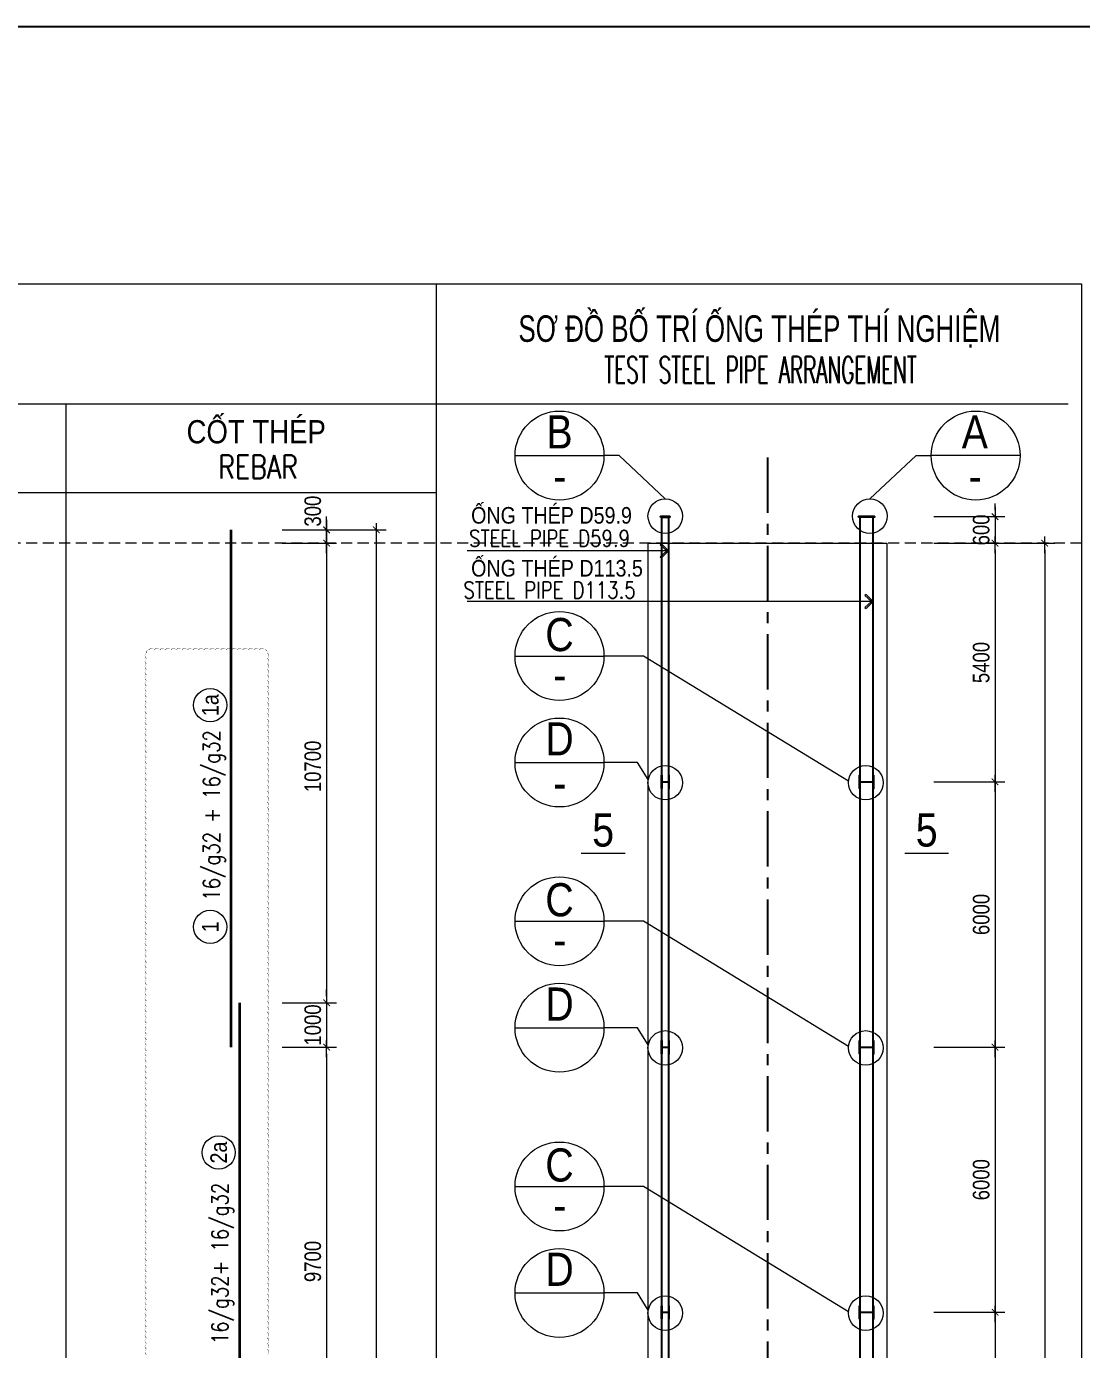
# Model space of a CAD drawing. Header units: millimetres. Extents: x -2123450 to -961021, y -260876 to 649159.
# Drawn here: x -1645683 to -1621816, y 487708 to 517639 of the extents above; entities that cross this region are included whole.
import ezdxf
from ezdxf.enums import TextEntityAlignment as Align

# ---------------------------------------------------------------- set-up
doc = ezdxf.new("R2010")
doc.units = ezdxf.units.MM
doc.header["$LTSCALE"] = 1000
doc.header["$MEASUREMENT"] = 0
doc.header["$PDMODE"] = 66
doc.linetypes.add('CENTER', pattern=[2, 1.25, -0.25, 0.25, -0.25])
doc.linetypes.add('HIDDEN', pattern=[0.375, 0.25, -0.125])
doc.layers.get('DEFPOINTS').update_dxf_attribs({"linetype": 'CONTINUOUS'})
for name, color, linetype in [('01AXIS', 5, 'CENTER'), ('03BORER', 3, 'CONTINUOUS'), ('KCS_BORDER', 3, 'CONTINUOUS'), ('NDC_S_REBAR DES.', 2, 'CONTINUOUS'), ('TEXT', 7, 'CONTINUOUS')]:
    doc.layers.add(name, color=color, linetype=linetype)
for name, color, linetype, lineweight in [('NDC_S_CONTINUOUS', 3, 'CONTINUOUS', 20), ('NDC_S_DIM', 1, 'CONTINUOUS', 9), ('NDC_S_FOUNDATION NAME', 7, 'CONTINUOUS', 20), ('NDC_S_HATCH MATERIAL', 8, 'CONTINUOUS', 13), ('NDC_S_LEADER', 1, 'CONTINUOUS', 9), ('NDC_S_REBAR', 4, 'CONTINUOUS', 35), ('NDC_S_REBAR NO.', 7, 'CONTINUOUS', 20), ('NDC_S_REBAR NO. BOX', 1, 'CONTINUOUS', 9), ('NDC_S_VN TITLE', 6, 'CONTINUOUS', 9)]:
    doc.layers.add(name, color=color, linetype=linetype, lineweight=lineweight)
doc.styles.add('NDC_ARIAL', font='arial.ttf', dxfattribs={"width": 0.8})
doc.styles.add('NDC_ROMANS', font='romans.shx', dxfattribs={"width": 0.8, "bigfont": 'vns.shx'})
doc.styles.get("Standard").update_dxf_attribs({"font": 'romans.shx', "bigfont": 'vns.shx'})
doc.dimstyles.new('NDC_1-150', dxfattribs={"dimscale": 150, "dimtxt": 2.5, "dimasz": 1, "dimexe": 1.5, "dimexo": 0, "dimgap": 0.8, "dimtad": 1, "dimdec": 0, "dimdsep": 46, "dimtxsty": 'NDC_ARIAL', "dimblk": 'DIMMARK', "dimcen": 49999.938995, "dimdle": 1.5, "dimclrd": 1, "dimclre": 1, "dimclrt": 3, "dimadec": 0, "dimazin": 0, "dimtfac": 1, "dimtdec": 0, "dimtix": 1, "dimtmove": 2, "dimatfit": 3, "dimfxl": 1, "dimarcsym": 0})

# ---------------------------------------------------------------- blocks, each defined once
blk = doc.blocks.new('DIMMARK')
at = {"layer": 'NDC_S_DIM', "color": 1}
blk.add_line((-1.5, 0), (1, 0), dxfattribs=at)
at = {"layer": 'NDC_S_DIM', "color": 2, "const_width": 0.15}
blk.add_lwpolyline([(-0.5, -0.5), (0.5, 0.5)], dxfattribs=at)
blk = doc.blocks.new('*D2174')
at = {"layer": 'DEFPOINTS', "color": 0, "transparency": 16777216}
for p in [(44389, -5271), (44389, -5871), (45770, -5871)]:
    blk.add_point(p, dxfattribs=at)
at = {"layer": 'NDC_S_DIM', "color": 1, "lineweight": -2, "transparency": 16777216}
for p, q in [((45770, -5121), (45770, -4971)), ((44389, -5271), (45995, -5271)), ((45770, -5271), (45770, -5871)), ((44389, -5871), (45995, -5871)), ((45770, -6021), (45770, -6171))]:
    blk.add_line(p, q, dxfattribs=at)
at = {"layer": 'NDC_S_DIM', "color": 1, "lineweight": -2, "transparency": 16777216, "xscale": 150, "yscale": 150, "zscale": 150}
for p, rotation in [((45770, -5271), 270), ((45770, -5871), 90)]:
    blk.add_blockref('DIMMARK', p, dxfattribs=dict(at, rotation=rotation))
at = {"layer": 'NDC_S_DIM', "color": 3, "transparency": 16777216, "insert": (45458, -5571), "char_height": 375, "attachment_point": 5, "rotation": 90, "style": 'NDC_ARIAL'}
blk.add_mtext('600', dxfattribs=at)
blk = doc.blocks.new('*D2175')
at = {"layer": 'DEFPOINTS', "color": 0, "transparency": 16777216}
for p in [(44389, -5871), (44389, -11271), (45770, -11271)]:
    blk.add_point(p, dxfattribs=at)
at = {"layer": 'NDC_S_DIM', "color": 1, "lineweight": -2, "transparency": 16777216}
for p, q in [((44389, -5871), (45995, -5871)), ((45770, -6021), (45770, -11121)), ((44389, -11271), (45995, -11271))]:
    blk.add_line(p, q, dxfattribs=at)
at = {"layer": 'NDC_S_DIM', "color": 1, "lineweight": -2, "transparency": 16777216, "xscale": 150, "yscale": 150, "zscale": 150}
for p, rotation in [((45770, -5871), 90), ((45770, -11271), 270)]:
    blk.add_blockref('DIMMARK', p, dxfattribs=dict(at, rotation=rotation))
at = {"layer": 'NDC_S_DIM', "color": 3, "transparency": 16777216, "insert": (45458, -8571), "char_height": 375, "attachment_point": 5, "rotation": 90, "style": 'NDC_ARIAL'}
blk.add_mtext('5400', dxfattribs=at)
blk = doc.blocks.new('*D2176')
at = {"layer": 'DEFPOINTS', "color": 0, "transparency": 16777216}
for p in [(44389, -11271), (44389, -17271), (45770, -17271)]:
    blk.add_point(p, dxfattribs=at)
at = {"layer": 'NDC_S_DIM', "color": 1, "lineweight": -2, "transparency": 16777216}
for p, q in [((44389, -11271), (45995, -11271)), ((45770, -11421), (45770, -17121)), ((44389, -17271), (45995, -17271))]:
    blk.add_line(p, q, dxfattribs=at)
at = {"layer": 'NDC_S_DIM', "color": 1, "lineweight": -2, "transparency": 16777216, "xscale": 150, "yscale": 150, "zscale": 150}
for p, rotation in [((45770, -11271), 90), ((45770, -17271), 270)]:
    blk.add_blockref('DIMMARK', p, dxfattribs=dict(at, rotation=rotation))
at = {"layer": 'NDC_S_DIM', "color": 3, "transparency": 16777216, "insert": (45458, -14271), "char_height": 375, "attachment_point": 5, "rotation": 90, "style": 'NDC_ARIAL'}
blk.add_mtext('6000', dxfattribs=at)
blk = doc.blocks.new('*D2177')
at = {"layer": 'DEFPOINTS', "color": 0, "transparency": 16777216}
for p in [(44389, -17271), (44389, -23271), (45770, -23271)]:
    blk.add_point(p, dxfattribs=at)
at = {"layer": 'NDC_S_DIM', "color": 1, "lineweight": -2, "transparency": 16777216}
for p, q in [((44389, -17271), (45995, -17271)), ((45770, -17421), (45770, -23121)), ((44389, -23271), (45995, -23271))]:
    blk.add_line(p, q, dxfattribs=at)
at = {"layer": 'NDC_S_DIM', "color": 1, "lineweight": -2, "transparency": 16777216, "xscale": 150, "yscale": 150, "zscale": 150}
for p, rotation in [((45770, -17271), 90), ((45770, -23271), 270)]:
    blk.add_blockref('DIMMARK', p, dxfattribs=dict(at, rotation=rotation))
at = {"layer": 'NDC_S_DIM', "color": 3, "transparency": 16777216, "insert": (45458, -20271), "char_height": 375, "attachment_point": 5, "rotation": 90, "style": 'NDC_ARIAL'}
blk.add_mtext('6000', dxfattribs=at)
blk = doc.blocks.new('*D2178')
at = {"layer": 'DEFPOINTS', "color": 0, "transparency": 16777216}
for p in [(44389, -23271), (44389, -29271), (45770, -29271)]:
    blk.add_point(p, dxfattribs=at)
at = {"layer": 'NDC_S_DIM', "color": 1, "lineweight": -2, "transparency": 16777216}
for p, q in [((44389, -23271), (45995, -23271)), ((45770, -23421), (45770, -29121)), ((44389, -29271), (45995, -29271))]:
    blk.add_line(p, q, dxfattribs=at)
at = {"layer": 'NDC_S_DIM', "color": 1, "lineweight": -2, "transparency": 16777216, "xscale": 150, "yscale": 150, "zscale": 150}
for p, rotation in [((45770, -23271), 90), ((45770, -29271), 270)]:
    blk.add_blockref('DIMMARK', p, dxfattribs=dict(at, rotation=rotation))
at = {"layer": 'NDC_S_DIM', "color": 3, "transparency": 16777216, "insert": (45458, -26271), "char_height": 375, "attachment_point": 5, "rotation": 90, "style": 'NDC_ARIAL'}
blk.add_mtext('6000', dxfattribs=at)
blk = doc.blocks.new('*D2184')
at = {"layer": 'DEFPOINTS', "color": 0, "transparency": 16777216}
for p in [(44389, -5871), (44389, -55871), (46895, -55871)]:
    blk.add_point(p, dxfattribs=at)
at = {"layer": 'NDC_S_DIM', "color": 1, "lineweight": -2, "transparency": 16777216}
for p, q in [((44389, -5871), (47120, -5871)), ((46895, -6021), (46895, -55721)), ((44389, -55871), (47120, -55871))]:
    blk.add_line(p, q, dxfattribs=at)
at = {"layer": 'NDC_S_DIM', "color": 1, "lineweight": -2, "transparency": 16777216, "xscale": 150, "yscale": 150, "zscale": 150}
for p, rotation in [((46895, -5871), 90), ((46895, -55871), 270)]:
    blk.add_blockref('DIMMARK', p, dxfattribs=dict(at, rotation=rotation))
at = {"layer": 'NDC_S_DIM', "color": 3, "transparency": 16777216, "insert": (46583, -30871), "char_height": 375, "attachment_point": 5, "rotation": 90, "style": 'NDC_ARIAL'}
blk.add_mtext('50000', dxfattribs=at)
blk = doc.blocks.new('*D2185')
at = {"layer": 'DEFPOINTS', "color": 0, "transparency": 16777216}
for p in [(29642, -5571), (29642, -16271), (30650, -16271)]:
    blk.add_point(p, dxfattribs=at)
at = {"layer": 'NDC_S_DIM', "color": 1, "lineweight": -2, "transparency": 16777216}
for p, q in [((29642, -5571), (30875, -5571)), ((30650, -5721), (30650, -16121)), ((29642, -16271), (30875, -16271))]:
    blk.add_line(p, q, dxfattribs=at)
at = {"layer": 'NDC_S_DIM', "color": 1, "lineweight": -2, "transparency": 16777216, "xscale": 150, "yscale": 150, "zscale": 150}
for p, rotation in [((30650, -5571), 90), ((30650, -16271), 270)]:
    blk.add_blockref('DIMMARK', p, dxfattribs=dict(at, rotation=rotation))
at = {"layer": 'NDC_S_DIM', "color": 3, "transparency": 16777216, "insert": (30338, -10921), "char_height": 375, "attachment_point": 5, "rotation": 90, "style": 'NDC_ARIAL'}
blk.add_mtext('10700', dxfattribs=at)
blk = doc.blocks.new('*D2186')
at = {"layer": 'DEFPOINTS', "color": 0, "transparency": 16777216}
for p in [(29642, -16271), (29642, -17271), (30650, -17271)]:
    blk.add_point(p, dxfattribs=at)
at = {"layer": 'NDC_S_DIM', "color": 1, "lineweight": -2, "transparency": 16777216}
for p, q in [((30650, -16121), (30650, -15971)), ((29642, -16271), (30875, -16271)), ((30650, -16271), (30650, -17271)), ((29642, -17271), (30875, -17271)), ((30650, -17421), (30650, -17571))]:
    blk.add_line(p, q, dxfattribs=at)
at = {"layer": 'NDC_S_DIM', "color": 1, "lineweight": -2, "transparency": 16777216, "xscale": 150, "yscale": 150, "zscale": 150}
for p, rotation in [((30650, -16271), 270), ((30650, -17271), 90)]:
    blk.add_blockref('DIMMARK', p, dxfattribs=dict(at, rotation=rotation))
at = {"layer": 'NDC_S_DIM', "color": 3, "transparency": 16777216, "insert": (30338, -16771), "char_height": 375, "attachment_point": 5, "rotation": 90, "style": 'NDC_ARIAL'}
blk.add_mtext('1000', dxfattribs=at)
blk = doc.blocks.new('*D2187')
at = {"layer": 'DEFPOINTS', "color": 0, "transparency": 16777216}
for p in [(29642, -17271), (29642, -26971), (30650, -26971)]:
    blk.add_point(p, dxfattribs=at)
at = {"layer": 'NDC_S_DIM', "color": 1, "lineweight": -2, "transparency": 16777216}
for p, q in [((29642, -17271), (30875, -17271)), ((30650, -17421), (30650, -26821)), ((29642, -26971), (30875, -26971))]:
    blk.add_line(p, q, dxfattribs=at)
at = {"layer": 'NDC_S_DIM', "color": 1, "lineweight": -2, "transparency": 16777216, "xscale": 150, "yscale": 150, "zscale": 150}
for p, rotation in [((30650, -17271), 90), ((30650, -26971), 270)]:
    blk.add_blockref('DIMMARK', p, dxfattribs=dict(at, rotation=rotation))
at = {"layer": 'NDC_S_DIM', "color": 3, "transparency": 16777216, "insert": (30338, -22121), "char_height": 375, "attachment_point": 5, "rotation": 90, "style": 'NDC_ARIAL'}
blk.add_mtext('9700', dxfattribs=at)
blk = doc.blocks.new('*D2195')
at = {"layer": 'DEFPOINTS', "color": 0, "transparency": 16777216}
for p in [(29642, -5571), (31775, -5571), (29642, -55771)]:
    blk.add_point(p, dxfattribs=at)
at = {"layer": 'NDC_S_DIM', "color": 1, "lineweight": -2, "transparency": 16777216}
for p, q in [((29642, -5571), (32000, -5571)), ((31775, -55621), (31775, -5721)), ((29642, -55771), (32000, -55771))]:
    blk.add_line(p, q, dxfattribs=at)
at = {"layer": 'NDC_S_DIM', "color": 1, "lineweight": -2, "transparency": 16777216, "xscale": 150, "yscale": 150, "zscale": 150}
for p, rotation in [((31775, -5571), 90), ((31775, -55771), 270)]:
    blk.add_blockref('DIMMARK', p, dxfattribs=dict(at, rotation=rotation))
at = {"layer": 'NDC_S_DIM', "color": 3, "transparency": 16777216, "insert": (31463, -30671), "char_height": 375, "attachment_point": 5, "rotation": 90, "style": 'NDC_ARIAL'}
blk.add_mtext('50200', dxfattribs=at)
blk = doc.blocks.new('detail_201409111408')
at = {"layer": '03BORER'}
blk.add_line((-25, 0), (25, 0), dxfattribs=at)
for points in [[(-26.9, -24.9), (-25, -24.9), (-25, 24.9), (-26.9, 24.9)], [(26.9, -24.9), (25, -24.9), (25, 24.9), (26.9, 24.9)]]:
    blk.add_lwpolyline(points, close=True, dxfattribs=at)
blk = doc.blocks.new('*U102')
at = {"layer": 'KCS_BORDER', "xscale": 6, "yscale": 6, "zscale": 6}
blk.add_blockref('detail_201409111408', (0, 0), dxfattribs=at)
blk = doc.blocks.new('detail_201409111407')
at = {"layer": 'KCS_BORDER'}
blk.add_line((-12.5, 0), (12.5, 0), dxfattribs=at)
for points in [[(-14.4, -24.9), (-12.5, -24.9), (-12.5, 24.9), (-14.4, 24.9)], [(14.4, -24.9), (12.5, -24.9), (12.5, 24.9), (14.4, 24.9)]]:
    blk.add_lwpolyline(points, close=True, dxfattribs=at)
blk = doc.blocks.new('*U103')
at = {"layer": 'KCS_BORDER', "xscale": 6, "yscale": 6, "zscale": 6}
blk.add_blockref('detail_201409111407', (0, 0), dxfattribs=at)
blk = doc.blocks.new('*D2213')
at = {"layer": 'DEFPOINTS', "color": 0, "transparency": 16777216}
for p in [(29642, -5571), (29642, -5871), (30650, -5871)]:
    blk.add_point(p, dxfattribs=at)
at = {"layer": 'NDC_S_DIM', "color": 1, "lineweight": -2, "transparency": 16777216}
for p, q in [((30650, -5421), (30650, -5271)), ((29642, -5571), (30875, -5571)), ((30650, -5571), (30650, -5871)), ((29642, -5871), (30875, -5871)), ((30650, -6021), (30650, -6171))]:
    blk.add_line(p, q, dxfattribs=at)
at = {"layer": 'NDC_S_DIM', "color": 1, "lineweight": -2, "transparency": 16777216, "xscale": 150, "yscale": 150, "zscale": 150}
for p, rotation in [((30650, -5571), 270), ((30650, -5871), 90)]:
    blk.add_blockref('DIMMARK', p, dxfattribs=dict(at, rotation=rotation))
at = {"layer": 'NDC_S_DIM', "color": 3, "transparency": 16777216, "insert": (30338, -5146), "char_height": 375, "attachment_point": 5, "rotation": 90, "style": 'NDC_ARIAL'}
blk.add_mtext('300', dxfattribs=at)
blk = doc.blocks.new('COC TND2000 TYPE 1')
at = {"layer": '01AXIS'}
blk.add_line((40625.1, -3932.3), (40625.1, -57532.2), dxfattribs=at)
at = {"layer": '03BORER'}
for p, q in [((38205.5, -5270.8), (38415.5, -5270.8)), ((38415.5, -5270.8), (38205.5, -5270.8)), ((43044.6, -5270.8), (42684.6, -5270.8))]:
    blk.add_line(p, q, dxfattribs=at)
for points in [[(38205.5, -5282.3), (38205.5, -5270.8), (38415.5, -5270.8), (38415.5, -5282.3)], [(42684.6, -5282.3), (42684.6, -5270.8), (43044.6, -5270.8), (43044.6, -5282.3)]]:
    blk.add_lwpolyline(points, close=True, dxfattribs=at)
at = {"layer": 'KCS_BORDER'}
for points in [[(38235.5, -5282.3), (38385.5, -5282.3), (38385.5, -55659.3), (38235.5, -55659.3)], [(43014.6, -5282.3), (42714.6, -5282.3), (42714.6, -54659.3), (43014.6, -54659.3)]]:
    blk.add_lwpolyline(points, close=True, dxfattribs=at)
at = {"layer": 'NDC_S_CONTINUOUS'}
for p, q in [((33126.6, 1), (33126.6, -55870.8)), ((47726.9, 0), (47726.9, -59594)), ((0, 0), (47726.9, 0)), ((0, -2720.8), (47426.9, -2720.8)), ((24757.8, -59594), (24757.8, -2720.8)), ((0, -4720.8), (33126.6, -4720.8))]:
    blk.add_line(p, q, dxfattribs=at)
blk.add_lwpolyline([(37925.1, -5870.8), (43325.1, -5870.8), (43325.1, -55870.8), (37925.1, -55870.8)], close=True, dxfattribs=at)
at = {"layer": 'NDC_S_HATCH MATERIAL', "linetype": 'HIDDEN'}
blk.add_line((47726.9, -5870.8), (14992.5, -5870.8), dxfattribs=at)
at = {"layer": 'NDC_S_LEADER'}
for p, q in [((34911.9, -3888.9), (36924.4, -3888.9)), ((46338.2, -3888.9), (44325.8, -3888.9)), ((34911.9, -8424.3), (36924.4, -8424.3)), ((34911.9, -10832.5), (36924.4, -10832.5)), ((34911.9, -14424.3), (36924.4, -14424.3)), ((34911.9, -16832.5), (36924.4, -16832.5)), ((34911.9, -20424.3), (36924.4, -20424.3)), ((34911.9, -22832.5), (36924.4, -22832.5))]:
    blk.add_line(p, q, dxfattribs=at)
for points in [[(38310.5, -4868.6), (37265.1, -3888.9), (36924.4, -3888.9)], [(42939.6, -4868.6), (43985, -3888.9), (44325.8, -3888.9)], [(38385.5, -6043.3), (38225.1, -5883), (38198.4, -5909.7), (38347.7, -6043.3), (38198.4, -6177), (38225.1, -6203.7), (38385.5, -6043.3), (38385.5, -6043.3), (33826.4, -6043.3)], [(43014.6, -7190.9), (42854.3, -7030.5), (42827.5, -7057.2), (42976.8, -7190.9), (42827.5, -7324.5), (42854.3, -7351.3), (43014.6, -7190.9), (43014.6, -7190.9), (33826.4, -7190.9)], [(42457.4, -11257.9), (37817.9, -8424.3), (36924.4, -8424.3)], [(37926.3, -11219.2), (37682.6, -10832.5), (36924.4, -10832.5)], [(42457.4, -17257.9), (37817.9, -14424.3), (36924.4, -14424.3)], [(37926.3, -17219.2), (37682.6, -16832.5), (36924.4, -16832.5)], [(42457.4, -23257.9), (37817.9, -20424.3), (36924.4, -20424.3)], [(37926.3, -23219.2), (37682.6, -22832.5), (36924.4, -22832.5)]]:
    blk.add_lwpolyline(points, dxfattribs=at)
for centre, radius in [((35918.2, -3888.9), 1006.2), ((45332, -3888.9), 1006.2), ((38310.5, -5259.3), 390.6), ((42939.6, -5259.3), 390.6), ((35918.2, -8424.3), 1006.2), ((35918.2, -10832.5), 1006.2), ((35918.2, -14424.3), 1006.2), ((35918.2, -16832.5), 1006.2), ((35918.2, -20424.3), 1006.2), ((35918.2, -22832.5), 1006.2)]:
    blk.add_circle(centre, radius, dxfattribs=at)
at = {"layer": 'NDC_S_REBAR'}
for p, q in [((28490.7, -17270.8), (28490.7, -5570.8)), ((28680.8, -16270.8), (28680.8, -27970.8))]:
    blk.add_line(p, q, dxfattribs=at)
at = {"layer": 'NDC_S_REBAR NO. BOX'}
for centre, radius in [((28017.4, -9534.3), 375), ((38310.5, -11289.5), 390.6), ((42846.7, -11289.5), 390.6), ((28017.4, -14551.4), 375), ((38310.5, -17289.5), 390.6), ((42846.7, -17289.5), 390.6), ((28207.6, -19656.6), 375), ((38310.5, -23289.5), 390.6), ((42846.7, -23289.5), 390.6)]:
    blk.add_circle(centre, radius, dxfattribs=at)
at = {"layer": 'KCS_BORDER', "color": 0, "linetype": 'ByBlock', "lineweight": -2, "transparency": 16777216, "xscale": -1, "rotation": 180}
for p in [(38310.5, -11270.8), (38310.5, -17270.8), (38310.5, -23270.8)]:
    blk.add_blockref('*U103', p, dxfattribs=at)
at = {"layer": 'NDC_S_DIM', "color": 0, "linetype": 'ByBlock', "lineweight": -2, "transparency": 16777216, "xscale": -1, "rotation": 180}
for p in [(42864.6, -11270.8), (42864.6, -17270.8), (42864.6, -23270.8)]:
    blk.add_blockref('*U102', p, dxfattribs=at)
at = {"layer": 'NDC_S_FOUNDATION NAME', "style": 'NDC_ARIAL', "width": 0.85}
blk.add_text('CỐT THÉP', height=525, dxfattribs=at).set_placement((29057.7, -3274.1), align=Align.MIDDLE)
for s, p in [('ỐNG THÉP D59.9', (33918.9, -5428.4)), ('ỐNG THÉP D113.5', (33918.9, -6625.4))]:
    blk.add_text(s, height=375, dxfattribs=at).set_placement(p)
at = {"layer": 'NDC_S_REBAR DES.', "style": 'NDC_ROMANS', "width": 0.8}
for s, p in [('16/g32 + 16/g32', (28074.2, -12030)), ('16/g32+ 16/g32', (28264.3, -22166.3))]:
    blk.add_text(s, height=375, rotation=90, dxfattribs=at).set_placement(p, align=Align.MIDDLE)
at = {"layer": 'NDC_S_REBAR NO.', "style": 'NDC_ARIAL', "width": 0.85}
for s, p in [('B', (35918.2, -3353.8)), ('A', (45312.4, -3353.8)), ('-', (35927.7, -4351)), ('-', (45321.9, -4351)), ('C', (35918.2, -7937.8)), ('-', (35926.9, -8844.4)), ('D', (35918.2, -10297.4)), ('-', (35927.7, -11294.6)), ('C', (35918.2, -13937.8)), ('-', (35926.9, -14844.4)), ('D', (35918.2, -16297.4)), ('C', (35918.2, -19937.8)), ('-', (35926.9, -20844.4)), ('D', (35918.2, -22297.4))]:
    blk.add_text(s, height=750, dxfattribs=at).set_placement(p, align=Align.MIDDLE_CENTER)
for s, p in [('1a', (28017.4, -9534.3)), ('1', (28017.4, -14551.4)), ('2a', (28207.6, -19656.6))]:
    blk.add_text(s, height=375, rotation=90, dxfattribs=at).set_placement(p, align=Align.MIDDLE_CENTER)
at = {"layer": 'NDC_S_VN TITLE', "style": 'NDC_ARIAL'}
for s, height, width, p in [('SƠ ĐỒ BỐ TRÍ ỐNG THÉP THÍ NGHIỆM', 600, 0.7, (40439, -991.7)), ('%%U 5 ', 750, 0.85, (36904.8, -12364.6)), ('%%U 5 ', 750, 0.85, (44224.2, -12364.6))]:
    blk.add_text(s, height=height, dxfattribs=dict(at, width=width)).set_placement(p, align=Align.MIDDLE)
at = {"layer": 'TEXT', "color": 3, "linetype": 'Continuous', "ltscale": 0.8}
for s, height, width, p in [('TEST STEEL PIPE ARRANGEMENT', 600, 0.55, (40467.4, -1949.7)), ('REBAR', 525, 0.8, (29100.7, -4146)), ('STEEL PIPE D59.9', 375, 0.8, (35693.1, -5760.4)), ('STEEL PIPE D113.5', 375, 0.8, (35693.1, -6931.3))]:
    blk.add_text(s, height=height, dxfattribs=dict(at, width=width)).set_placement(p, align=Align.MIDDLE_CENTER)
at = {"layer": 'NDC_S_DIM'}
dim = blk.add_linear_dim(base=(30649.9, -5870.8), p1=(29642.1, -5570.8), p2=(29642.1, -5870.8), angle=90, dimstyle='NDC_1-150', dxfattribs=at)
dim.commit()
dim.dimension.update_dxf_attribs({"geometry": '*D2213', "text_midpoint": (30338.3, -5145.5), "dimtype": 160})
for base, p1, p2, picture, middle in [((45769.6, -5870.8), (44388.6, -5270.8), (44388.6, -5870.8), '*D2174', (45458.2, -5570.8)), ((30649.9, -16270.8), (29642.1, -5570.8), (29642.1, -16270.8), '*D2185', (30338.4, -10920.8)), ((31774.9, -5570.8), (29642.1, -55770.8), (29642.1, -5570.8), '*D2195', (31463.4, -30670.8)), ((45769.6, -11270.8), (44388.6, -5870.8), (44388.6, -11270.8), '*D2175', (45458.2, -8570.8)), ((46894.6, -55870.8), (44388.6, -5870.8), (44388.6, -55870.8), '*D2184', (46583.2, -30870.8)), ((45769.6, -17270.8), (44388.6, -11270.8), (44388.6, -17270.8), '*D2176', (45458.2, -14270.8)), ((30649.9, -17270.8), (29642.1, -16270.8), (29642.1, -17270.8), '*D2186', (30338.4, -16770.8)), ((30649.9, -26970.8), (29642.1, -17270.8), (29642.1, -26970.8), '*D2187', (30338.4, -22120.8)), ((45769.6, -23270.8), (44388.6, -17270.8), (44388.6, -23270.8), '*D2177', (45458.2, -20270.8)), ((45769.6, -29270.8), (44388.6, -23270.8), (44388.6, -29270.8), '*D2178', (45458.2, -26270.8))]:
    dim = blk.add_linear_dim(base=base, p1=p1, p2=p2, angle=90, dimstyle='NDC_1-150', dxfattribs=at)
    dim.commit()
    dim.dimension.update_dxf_attribs({"geometry": picture, "text_midpoint": middle})

msp = doc.modelspace()

# ---------------------------------------------------------------- linework, layer by layer
at = {"layer": 'DEFPOINTS'}
msp.add_lwpolyline([(-1698145.34, 517639.38), (-1571995.34, 517639.38), (-1571995.34, 428539.38), (-1698145.34, 428539.38)], close=True, dxfattribs=at)
at = {"layer": 'DEFPOINTS', "color": 6}
msp.add_lwpolyline([(-1640234.04, 487592.45, 0, 12.5, 0.52056705), (-1640234.04, 487717.45, 0, 12.5, 0.52056705), (-1640234.04, 487842.45, 0, 12.5, 0.52056705), (-1640234.04, 487967.45, 0, 12.5, 0.52056705), (-1640234.04, 488092.45, 0, 12.5, 0.52056705), (-1640234.04, 488217.45, 0, 12.5, 0.52056705), (-1640234.04, 488342.45, 0, 12.5, 0.52056705), (-1640234.04, 488467.45, 0, 12.5, 0.52056705), (-1640234.04, 488592.45, 0, 12.5, 0.52056705), (-1640234.04, 488717.45, 0, 12.5, 0.52056705), (-1640234.04, 488842.45, 0, 12.5, 0.52056705), (-1640234.04, 488967.45, 0, 12.5, 0.52056705), (-1640234.04, 489092.45, 0, 12.5, 0.52056705), (-1640234.04, 489217.45, 0, 12.5, 0.52056705), (-1640234.04, 489342.45, 0, 12.5, 0.52056705), (-1640234.04, 489467.45, 0, 12.5, 0.52056705), (-1640234.04, 489592.45, 0, 12.5, 0.52056705), (-1640234.04, 489717.45, 0, 12.5, 0.52056705), (-1640234.04, 489842.45, 0, 12.5, 0.52056705), (-1640234.04, 489967.45, 0, 12.5, 0.52056705), (-1640234.04, 490092.45, 0, 12.5, 0.52056705), (-1640234.04, 490217.45, 0, 12.5, 0.52056705), (-1640234.04, 490342.45, 0, 12.5, 0.52056705), (-1640234.04, 490467.45, 0, 12.5, 0.52056705), (-1640234.04, 490592.45, 0, 12.5, 0.52056705), (-1640234.04, 490717.45, 0, 12.5, 0.52056705), (-1640234.04, 490842.45, 0, 12.5, 0.52056705), (-1640234.04, 490967.45, 0, 12.5, 0.52056705), (-1640234.04, 491092.45, 0, 12.5, 0.52056705), (-1640234.04, 491217.45, 0, 12.5, 0.52056705), (-1640234.04, 491342.45, 0, 12.5, 0.52056705), (-1640234.04, 491467.45, 0, 12.5, 0.52056705), (-1640234.04, 491592.45, 0, 12.5, 0.52056705), (-1640234.04, 491717.45, 0, 12.5, 0.52056705), (-1640234.04, 491842.45, 0, 12.5, 0.52056705), (-1640234.04, 491967.45, 0, 12.5, 0.52056705), (-1640234.04, 492092.45, 0, 12.5, 0.52056705), (-1640234.04, 492217.45, 0, 12.5, 0.52056705), (-1640234.04, 492342.45, 0, 12.5, 0.52056705), (-1640234.04, 492467.45, 0, 12.5, 0.52056705), (-1640234.04, 492592.45, 0, 12.5, 0.52056705), (-1640234.04, 492717.45, 0, 12.5, 0.52056705), (-1640234.04, 492842.45, 0, 12.5, 0.52056705), (-1640234.04, 492967.45, 0, 12.5, 0.52056705), (-1640234.04, 493092.45, 0, 12.5, 0.52056705), (-1640234.04, 493217.45, 0, 12.5, 0.52056705), (-1640234.04, 493342.45, 0, 12.5, 0.52056705), (-1640234.04, 493467.45, 0, 12.5, 0.52056705), (-1640234.04, 493592.45, 0, 12.5, 0.52056705), (-1640234.04, 493717.45, 0, 12.5, 0.52056705), (-1640234.04, 493842.45, 0, 12.5, 0.52056705), (-1640234.04, 493967.45, 0, 12.5, 0.52056705), (-1640234.04, 494092.45, 0, 12.5, 0.52056705), (-1640234.04, 494217.45, 0, 12.5, 0.52056705), (-1640234.04, 494342.45, 0, 12.5, 0.52056705), (-1640234.04, 494467.45, 0, 12.5, 0.52056705), (-1640234.04, 494592.45, 0, 12.5, 0.52056705), (-1640234.04, 494717.45, 0, 12.5, 0.52056705), (-1640234.04, 494842.45, 0, 12.5, 0.52056705), (-1640234.04, 494967.45, 0, 12.5, 0.52056705), (-1640234.04, 495092.45, 0, 12.5, 0.52056705), (-1640234.04, 495217.45, 0, 12.5, 0.52056705), (-1640234.04, 495342.45, 0, 12.5, 0.52056705), (-1640234.04, 495467.45, 0, 12.5, 0.52056705), (-1640234.04, 495592.45, 0, 12.5, 0.52056705), (-1640234.04, 495717.45, 0, 12.5, 0.52056705), (-1640234.04, 495842.45, 0, 12.5, 0.52056705), (-1640234.04, 495967.45, 0, 12.5, 0.52056705), (-1640234.04, 496092.45, 0, 12.5, 0.52056705), (-1640234.04, 496217.45, 0, 12.5, 0.52056705), (-1640234.04, 496342.45, 0, 12.5, 0.52056705), (-1640234.04, 496467.45, 0, 12.5, 0.52056705), (-1640234.04, 496592.45, 0, 12.5, 0.52056705), (-1640234.04, 496717.45, 0, 12.5, 0.52056705), (-1640234.04, 496842.45, 0, 12.5, 0.52056705), (-1640234.04, 496967.45, 0, 12.5, 0.52056705), (-1640234.04, 497092.45, 0, 12.5, 0.52056705), (-1640234.04, 497217.45, 0, 12.5, 0.52056705), (-1640234.04, 497342.45, 0, 12.5, 0.52056705), (-1640234.04, 497467.45, 0, 12.5, 0.52056705), (-1640234.04, 497592.45, 0, 12.5, 0.52056705), (-1640234.04, 497717.45, 0, 12.5, 0.52056705), (-1640234.04, 497842.45, 0, 12.5, 0.52056705), (-1640234.04, 497967.45, 0, 12.5, 0.52056705), (-1640234.04, 498092.45, 0, 12.5, 0.52056705), (-1640234.04, 498217.45, 0, 12.5, 0.52056705), (-1640234.04, 498342.45, 0, 12.5, 0.52056705), (-1640234.04, 498467.45, 0, 12.5, 0.52056705), (-1640234.04, 498592.45, 0, 12.5, 0.52056705), (-1640234.04, 498717.45, 0, 12.5, 0.52056705), (-1640234.04, 498842.45, 0, 12.5, 0.52056705), (-1640234.04, 498967.45, 0, 12.5, 0.52056705), (-1640234.04, 499092.45, 0, 12.5, 0.52056705), (-1640234.04, 499217.45, 0, 12.5, 0.52056705), (-1640234.04, 499342.45, 0, 12.5, 0.52056705), (-1640234.04, 499467.45, 0, 12.5, 0.52056705), (-1640234.04, 499592.45, 0, 12.5, 0.52056705), (-1640234.04, 499717.45, 0, 12.5, 0.52056705), (-1640234.04, 499842.45, 0, 12.5, 0.52056705), (-1640234.04, 499967.45, 0, 12.5, 0.52056705), (-1640234.04, 500092.45, 0, 12.5, 0.52056705), (-1640234.04, 500217.45, 0, 12.5, 0.52056705), (-1640234.04, 500342.45, 0, 12.5, 0.52056705), (-1640234.04, 500467.45, 0, 12.5, 0.52056705), (-1640234.04, 500592.45, 0, 12.5, 0.52056705), (-1640234.04, 500717.45, 0, 12.5, 0.52056705), (-1640234.04, 500842.45, 0, 12.5, 0.52056705), (-1640234.04, 500967.45, 0, 12.5, 0.52056705), (-1640234.04, 501092.45, 0, 12.5, 0.52056705), (-1640234.04, 501217.45, 0, 12.5, 0.52056705), (-1640234.04, 501342.45, 0, 12.5, 0.52056705), (-1640234.04, 501467.45, 0, 12.5, 0.52056705), (-1640234.04, 501592.45, 0, 12.5, 0.52056705), (-1640234.04, 501717.45, 0, 12.5, 0.52056705), (-1640234.04, 501842.45, 0, 12.5, 0.52056705), (-1640234.04, 501967.45, 0, 12.5, 0.52056705), (-1640234.04, 502092.45, 0, 12.5, 0.52056705), (-1640234.04, 502217.45, 0, 12.5, 0.52056705), (-1640234.04, 502342.45, 0, 12.5, 0.52056705), (-1640234.04, 502467.45, 0, 12.5, 0.52056705), (-1640234.04, 502592.45, 0, 12.5, 0.52056705), (-1640234.04, 502717.45, 0, 12.5, 0.52056705), (-1640234.04, 502842.45, 0, 12.5, 0.52056705), (-1640234.04, 502967.45, 0, 12.5, 0.52056705), (-1640234.04, 503092.45, 0, 12.5, 0.52056705), (-1640234.04, 503217.45, 0, 12.5, 0.52056705), (-1640234.04, 503342.45, 0, 12.5, 0.52056705), (-1640234.04, 503467.45, 0, 12.5, 0.52056705), (-1640289.28, 503537.22, 0, 12.5, 0.52056705), (-1640414.28, 503537.22, 0, 12.5, 0.52056705), (-1640539.28, 503537.22, 0, 12.5, 0.52056705), (-1640664.28, 503537.22, 0, 12.5, 0.52056705), (-1640789.28, 503537.22, 0, 12.5, 0.52056705), (-1640914.28, 503537.22, 0, 12.5, 0.52056705), (-1641039.28, 503537.22, 0, 12.5, 0.52056705), (-1641164.28, 503537.22, 0, 12.5, 0.52056705), (-1641289.28, 503537.22, 0, 12.5, 0.52056705), (-1641414.28, 503537.22, 0, 12.5, 0.52056705), (-1641539.28, 503537.22, 0, 12.5, 0.52056705), (-1641664.28, 503537.22, 0, 12.5, 0.52056705), (-1641789.28, 503537.22, 0, 12.5, 0.52056705), (-1641914.28, 503537.22, 0, 12.5, 0.52056705), (-1642039.28, 503537.22, 0, 12.5, 0.52056705), (-1642164.28, 503537.22, 0, 12.5, 0.52056705), (-1642289.28, 503537.22, 0, 12.5, 0.52056705), (-1642414.28, 503537.22, 0, 12.5, 0.52056705), (-1642539.28, 503537.22, 0, 12.5, 0.52056705), (-1642664.28, 503537.22, 0, 12.5, 0.52056705), (-1642789.28, 503537.22, 0, 12.5, 0.52056705), (-1642914.28, 503537.22, 0, 12.5, 0.52056705), (-1642969.68, 503467.62, 0, 12.5, 0.52056705), (-1642969.68, 503342.62, 0, 12.5, 0.52056705), (-1642969.68, 503217.62, 0, 12.5, 0.52056705), (-1642969.68, 503092.62, 0, 12.5, 0.52056705), (-1642969.68, 502967.62, 0, 12.5, 0.52056705), (-1642969.68, 502842.62, 0, 12.5, 0.52056705), (-1642969.68, 502717.62, 0, 12.5, 0.52056705), (-1642969.68, 502592.62, 0, 12.5, 0.52056705), (-1642969.68, 502467.62, 0, 12.5, 0.52056705), (-1642969.68, 502342.62, 0, 12.5, 0.52056705), (-1642969.68, 502217.62, 0, 12.5, 0.52056705), (-1642969.68, 502092.62, 0, 12.5, 0.52056705), (-1642969.68, 501967.62, 0, 12.5, 0.52056705), (-1642969.68, 501842.62, 0, 12.5, 0.52056705), (-1642969.68, 501717.62, 0, 12.5, 0.52056705), (-1642969.68, 501592.62, 0, 12.5, 0.52056705), (-1642969.68, 501467.62, 0, 12.5, 0.52056705), (-1642969.68, 501342.62, 0, 12.5, 0.52056705), (-1642969.68, 501217.62, 0, 12.5, 0.52056705), (-1642969.68, 501092.62, 0, 12.5, 0.52056705), (-1642969.68, 500967.62, 0, 12.5, 0.52056705), (-1642969.68, 500842.62, 0, 12.5, 0.52056705), (-1642969.68, 500717.62, 0, 12.5, 0.52056705), (-1642969.68, 500592.62, 0, 12.5, 0.52056705), (-1642969.68, 500467.62, 0, 12.5, 0.52056705), (-1642969.68, 500342.62, 0, 12.5, 0.52056705), (-1642969.68, 500217.62, 0, 12.5, 0.52056705), (-1642969.68, 500092.62, 0, 12.5, 0.52056705), (-1642969.68, 499967.62, 0, 12.5, 0.52056705), (-1642969.68, 499842.62, 0, 12.5, 0.52056705), (-1642969.68, 499717.62, 0, 12.5, 0.52056705), (-1642969.68, 499592.62, 0, 12.5, 0.52056705), (-1642969.68, 499467.62, 0, 12.5, 0.52056705), (-1642969.68, 499342.62, 0, 12.5, 0.52056705), (-1642969.68, 499217.62, 0, 12.5, 0.52056705), (-1642969.68, 499092.62, 0, 12.5, 0.52056705), (-1642969.68, 498967.62, 0, 12.5, 0.52056705), (-1642969.68, 498842.62, 0, 12.5, 0.52056705), (-1642969.68, 498717.62, 0, 12.5, 0.52056705), (-1642969.68, 498592.62, 0, 12.5, 0.52056705), (-1642969.68, 498467.62, 0, 12.5, 0.52056705), (-1642969.68, 498342.62, 0, 12.5, 0.52056705), (-1642969.68, 498217.62, 0, 12.5, 0.52056705), (-1642969.68, 498092.62, 0, 12.5, 0.52056705), (-1642969.68, 497967.62, 0, 12.5, 0.52056705), (-1642969.68, 497842.62, 0, 12.5, 0.52056705), (-1642969.68, 497717.62, 0, 12.5, 0.52056705), (-1642969.68, 497592.62, 0, 12.5, 0.52056705), (-1642969.68, 497467.62, 0, 12.5, 0.52056705), (-1642969.68, 497342.62, 0, 12.5, 0.52056705), (-1642969.68, 497217.62, 0, 12.5, 0.52056705), (-1642969.68, 497092.62, 0, 12.5, 0.52056705), (-1642969.68, 496967.62, 0, 12.5, 0.52056705), (-1642969.68, 496842.62, 0, 12.5, 0.52056705), (-1642969.68, 496717.62, 0, 12.5, 0.52056705), (-1642969.68, 496592.62, 0, 12.5, 0.52056705), (-1642969.68, 496467.62, 0, 12.5, 0.52056705), (-1642969.68, 496342.62, 0, 12.5, 0.52056705), (-1642969.68, 496217.62, 0, 12.5, 0.52056705), (-1642969.68, 496092.62, 0, 12.5, 0.52056705), (-1642969.68, 495967.62, 0, 12.5, 0.52056705), (-1642969.68, 495842.62, 0, 12.5, 0.52056705), (-1642969.68, 495717.62, 0, 12.5, 0.52056705), (-1642969.68, 495592.62, 0, 12.5, 0.52056705), (-1642969.68, 495467.62, 0, 12.5, 0.52056705), (-1642969.68, 495342.62, 0, 12.5, 0.52056705), (-1642969.68, 495217.62, 0, 12.5, 0.52056705), (-1642969.68, 495092.62, 0, 12.5, 0.52056705), (-1642969.68, 494967.62, 0, 12.5, 0.52056705), (-1642969.68, 494842.62, 0, 12.5, 0.52056705), (-1642969.68, 494717.62, 0, 12.5, 0.52056705), (-1642969.68, 494592.62, 0, 12.5, 0.52056705), (-1642969.68, 494467.62, 0, 12.5, 0.52056705), (-1642969.68, 494342.62, 0, 12.5, 0.52056705), (-1642969.68, 494217.62, 0, 12.5, 0.52056705), (-1642969.68, 494092.62, 0, 12.5, 0.52056705), (-1642969.68, 493967.62, 0, 12.5, 0.52056705), (-1642969.68, 493842.62, 0, 12.5, 0.52056705), (-1642969.68, 493717.62, 0, 12.5, 0.52056705), (-1642969.68, 493592.62, 0, 12.5, 0.52056705), (-1642969.68, 493467.62, 0, 12.5, 0.52056705), (-1642969.68, 493342.62, 0, 12.5, 0.52056705), (-1642969.68, 493217.62, 0, 12.5, 0.52056705), (-1642969.68, 493092.62, 0, 12.5, 0.52056705), (-1642969.68, 492967.62, 0, 12.5, 0.52056705), (-1642969.68, 492842.62, 0, 12.5, 0.52056705), (-1642969.68, 492717.62, 0, 12.5, 0.52056705), (-1642969.68, 492592.62, 0, 12.5, 0.52056705), (-1642969.68, 492467.62, 0, 12.5, 0.52056705), (-1642969.68, 492342.62, 0, 12.5, 0.52056705), (-1642969.68, 492217.62, 0, 12.5, 0.52056705), (-1642969.68, 492092.62, 0, 12.5, 0.52056705), (-1642969.68, 491967.62, 0, 12.5, 0.52056705), (-1642969.68, 491842.62, 0, 12.5, 0.52056705), (-1642969.68, 491717.62, 0, 12.5, 0.52056705), (-1642969.68, 491592.62, 0, 12.5, 0.52056705), (-1642969.68, 491467.62, 0, 12.5, 0.52056705), (-1642969.68, 491342.62, 0, 12.5, 0.52056705), (-1642969.68, 491217.62, 0, 12.5, 0.52056705), (-1642969.68, 491092.62, 0, 12.5, 0.52056705), (-1642969.68, 490967.62, 0, 12.5, 0.52056705), (-1642969.68, 490842.62, 0, 12.5, 0.52056705), (-1642969.68, 490717.62, 0, 12.5, 0.52056705), (-1642969.68, 490592.62, 0, 12.5, 0.52056705), (-1642969.68, 490467.62, 0, 12.5, 0.52056705), (-1642969.68, 490342.62, 0, 12.5, 0.52056705), (-1642969.68, 490217.62, 0, 12.5, 0.52056705), (-1642969.68, 490092.62, 0, 12.5, 0.52056705), (-1642969.68, 489967.62, 0, 12.5, 0.52056705), (-1642969.68, 489842.62, 0, 12.5, 0.52056705), (-1642969.68, 489717.62, 0, 12.5, 0.52056705), (-1642969.68, 489592.62, 0, 12.5, 0.52056705), (-1642969.68, 489467.62, 0, 12.5, 0.52056705), (-1642969.68, 489342.62, 0, 12.5, 0.52056705), (-1642969.68, 489217.62, 0, 12.5, 0.52056705), (-1642969.68, 489092.62, 0, 12.5, 0.52056705), (-1642969.68, 488967.62, 0, 12.5, 0.52056705), (-1642969.68, 488842.62, 0, 12.5, 0.52056705), (-1642969.68, 488717.62, 0, 12.5, 0.52056705), (-1642969.68, 488592.62, 0, 12.5, 0.52056705), (-1642969.68, 488467.62, 0, 12.5, 0.52056705), (-1642969.68, 488342.62, 0, 12.5, 0.52056705), (-1642969.68, 488217.62, 0, 12.5, 0.52056705), (-1642969.68, 488092.62, 0, 12.5, 0.52056705), (-1642969.68, 487967.62, 0, 12.5, 0.52056705), (-1642969.68, 487842.62, 0, 12.5, 0.52056705), (-1642969.68, 487717.62, 0, 12.5, 0.52056705), (-1642969.68, 487592.62, 0, 12.5, 0.52056705)], format="xyseb", dxfattribs=at)

# ---------------------------------------------------------------- block references
at = {"layer": 'NDC_S_CONTINUOUS', "color": 1}
msp.add_blockref('COC TND2000 TYPE 1', (-1669543.22, 511820.66), dxfattribs=at)

doc.saveas('drawing.dxf')
